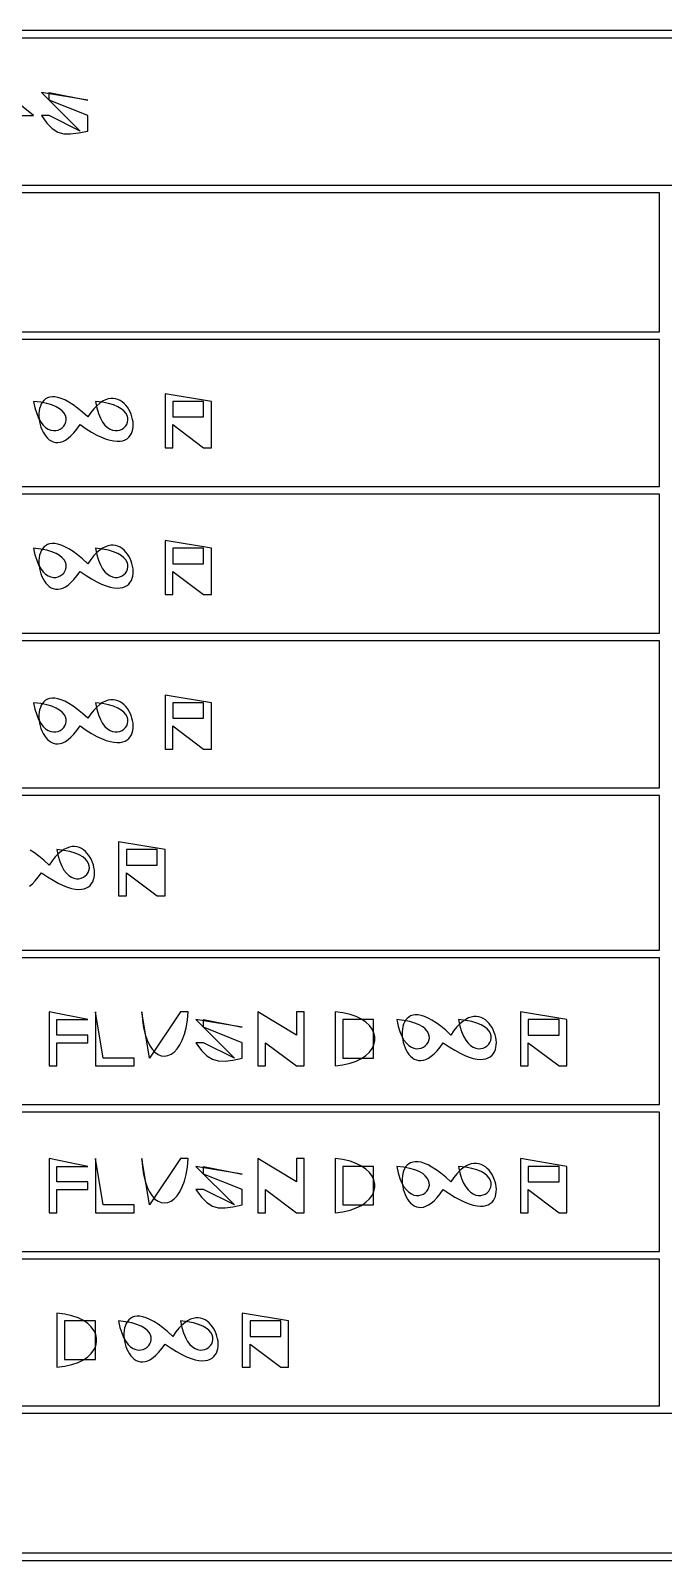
# Model space of a CAD drawing. Extents: x 0 to 2384, y 0 to 1684.
# Drawn here: x 1686.6 to 1768.5, y 1315 to 1513 of the extents above; entities that cross this region are included whole.
import ezdxf

# ---------------------------------------------------------------- set-up
doc = ezdxf.new("R2010")
doc.units = 0
doc.layers.add('C7', color=7, linetype='CONTINUOUS')

msp = doc.modelspace()

# ---------------------------------------------------------------- linework, layer by layer
at = {"layer": 'C7'}
for points in [[(1280, 1513), (1280, 1315), (1949, 1315), (1949, 1513), (1280, 1513)], [(1281, 1512), (1281, 1493), (1948, 1493), (1948, 1512), (1281, 1512)], [(1682, 1506), (1682, 1499), (1683, 1499), (1683, 1502), (1687, 1502), (1682, 1506)], [(1688, 1505), (1693, 1500), (1689, 1502), (1688, 1502), (1688.7171, 1501.0114), (1689.4118, 1500.3119), (1690.1256, 1499.8685), (1690.8999, 1499.6485), (1691.7761, 1499.619), (1692.7957, 1499.7471), (1694, 1500), (1694, 1502), (1689, 1504), (1689, 1505), (1694, 1504), (1688, 1505)], [(1551, 1492), (1551, 1474), (1768, 1474), (1768, 1492), (1551, 1492)], [(1551, 1473), (1551, 1454), (1768, 1454), (1768, 1473), (1551, 1473)], [(1693, 1462), (1693.779, 1461.4706), (1694.5048, 1461.024), (1695.1785, 1460.6557), (1695.8014, 1460.3618), (1696.3746, 1460.138), (1696.8995, 1459.9801), (1697.3772, 1459.884), (1697.809, 1459.8455), (1698.1961, 1459.8604), (1698.5399, 1459.9246), (1698.8414, 1460.0338), (1699.1019, 1460.1839), (1699.3227, 1460.3707), (1699.5051, 1460.5901), (1699.6502, 1460.8379), (1699.7592, 1461.1098), (1699.8335, 1461.4018), (1699.8742, 1461.7096), (1699.8826, 1462.0291), (1699.86, 1462.3561), (1699.8075, 1462.6865), (1699.7263, 1463.016), (1699.6179, 1463.3404), (1699.4832, 1463.6557), (1699.3237, 1463.9576), (1699.1406, 1464.242), (1698.935, 1464.5046), (1698.7082, 1464.7414), (1698.4614, 1464.9481), (1698.1959, 1465.1205), (1697.913, 1465.2546), (1697.6138, 1465.346), (1697.2996, 1465.3907), (1696.9716, 1465.3845), (1696.631, 1465.3231), (1696.2792, 1465.2025), (1695.9173, 1465.0184), (1695.5466, 1464.7667), (1695.1682, 1464.4431), (1694.7835, 1464.0436), (1694.3937, 1463.5639), (1694, 1463), (1693.3228, 1463.6104), (1692.6888, 1464.1301), (1692.097, 1464.5636), (1691.5467, 1464.9154), (1691.037, 1465.1898), (1690.5669, 1465.3915), (1690.1358, 1465.5249), (1689.7428, 1465.5945), (1689.3869, 1465.6048), (1689.0674, 1465.5602), (1688.7835, 1465.4652), (1688.5342, 1465.3243), (1688.3187, 1465.1421), (1688.1363, 1464.9229), (1687.986, 1464.6713), (1687.867, 1464.3918), (1687.7785, 1464.0887), (1687.7196, 1463.7667), (1687.6894, 1463.4302), (1687.6872, 1463.0837), (1687.7121, 1462.7317), (1687.7633, 1462.3786), (1687.8398, 1462.0289), (1687.9409, 1461.6871), (1688.0658, 1461.3578), (1688.2135, 1461.0453), (1688.3832, 1460.7542), (1688.5741, 1460.4889), (1688.7854, 1460.254), (1689.0162, 1460.0539), (1689.2656, 1459.8931), (1689.5329, 1459.776), (1689.8171, 1459.7072), (1690.1175, 1459.6912), (1690.4331, 1459.7324), (1690.7632, 1459.8354), (1691.1069, 1460.0045), (1691.4634, 1460.2443), (1691.8318, 1460.5592), (1692.2112, 1460.9539), (1692.6009, 1461.4326), (1693, 1462)], [(1704, 1466), (1704, 1459), (1705, 1459), (1705, 1462), (1709, 1459), (1710, 1459), (1710, 1465), (1704, 1466)], [(1687, 1465), (1687.174, 1464.1591), (1687.3912, 1463.4395), (1687.6447, 1462.8345), (1687.9277, 1462.3372), (1688.2335, 1461.9409), (1688.5552, 1461.6388), (1688.8862, 1461.4239), (1689.2195, 1461.2896), (1689.5485, 1461.2291), (1689.8664, 1461.2355), (1690.1664, 1461.3021), (1690.4416, 1461.422), (1690.6855, 1461.5885), (1690.891, 1461.7947), (1691.0516, 1462.0339), (1691.1603, 1462.2992), (1691.2105, 1462.5839), (1691.1954, 1462.8812), (1691.1081, 1463.1842), (1690.9419, 1463.4862), (1690.69, 1463.7803), (1690.3457, 1464.0599), (1689.9021, 1464.3179), (1689.3525, 1464.5478), (1688.6902, 1464.7426), (1687.9082, 1464.8956), (1687, 1465)], [(1695, 1465), (1695.174, 1464.1591), (1695.3912, 1463.4395), (1695.6447, 1462.8345), (1695.9277, 1462.3372), (1696.2335, 1461.9409), (1696.5552, 1461.6388), (1696.8862, 1461.4239), (1697.2195, 1461.2896), (1697.5485, 1461.2291), (1697.8664, 1461.2355), (1698.1664, 1461.3021), (1698.4416, 1461.422), (1698.6855, 1461.5885), (1698.891, 1461.7947), (1699.0516, 1462.0339), (1699.1603, 1462.2992), (1699.2105, 1462.5839), (1699.1954, 1462.8812), (1699.1081, 1463.1842), (1698.9419, 1463.4862), (1698.69, 1463.7803), (1698.3457, 1464.0599), (1697.9021, 1464.3179), (1697.3525, 1464.5478), (1696.6902, 1464.7426), (1695.9082, 1464.8956), (1695, 1465)], [(1705, 1465), (1705, 1463), (1709, 1463), (1709, 1465), (1705, 1465)], [(1551, 1453), (1551, 1435), (1768, 1435), (1768, 1453), (1551, 1453)], [(1687, 1446), (1687.174, 1445.1591), (1687.3912, 1444.4395), (1687.6447, 1443.8345), (1687.9277, 1443.3373), (1688.2335, 1442.941), (1688.5552, 1442.6388), (1688.8862, 1442.424), (1689.2195, 1442.2897), (1689.5485, 1442.2292), (1689.8664, 1442.2356), (1690.1664, 1442.3021), (1690.4416, 1442.422), (1690.6855, 1442.5885), (1690.891, 1442.7947), (1691.0516, 1443.0339), (1691.1603, 1443.2993), (1691.2105, 1443.584), (1691.1954, 1443.8812), (1691.1081, 1444.1842), (1690.9419, 1444.4862), (1690.69, 1444.7804), (1690.3457, 1445.0599), (1689.9021, 1445.3179), (1689.3525, 1445.5478), (1688.6902, 1445.7426), (1687.9082, 1445.8956), (1687, 1446)], [(1693, 1443), (1693.779, 1442.4706), (1694.5048, 1442.024), (1695.1785, 1441.6557), (1695.8014, 1441.3618), (1696.3746, 1441.138), (1696.8995, 1440.9801), (1697.3772, 1440.884), (1697.809, 1440.8455), (1698.1961, 1440.8604), (1698.5399, 1440.9246), (1698.8414, 1441.0338), (1699.1019, 1441.1839), (1699.3227, 1441.3707), (1699.5051, 1441.5901), (1699.6502, 1441.8379), (1699.7592, 1442.1098), (1699.8335, 1442.4018), (1699.8742, 1442.7096), (1699.8826, 1443.0291), (1699.86, 1443.3561), (1699.8075, 1443.6865), (1699.7263, 1444.016), (1699.6179, 1444.3404), (1699.4832, 1444.6557), (1699.3237, 1444.9576), (1699.1406, 1445.242), (1698.935, 1445.5046), (1698.7082, 1445.7414), (1698.4614, 1445.9481), (1698.1959, 1446.1205), (1697.913, 1446.2546), (1697.6138, 1446.346), (1697.2996, 1446.3907), (1696.9716, 1446.3845), (1696.631, 1446.3231), (1696.2792, 1446.2025), (1695.9173, 1446.0184), (1695.5466, 1445.7667), (1695.1682, 1445.4431), (1694.7835, 1445.0436), (1694.3937, 1444.5639), (1694, 1444), (1693.3228, 1444.6104), (1692.6888, 1445.1301), (1692.097, 1445.5636), (1691.5467, 1445.9154), (1691.037, 1446.1898), (1690.5669, 1446.3915), (1690.1358, 1446.5249), (1689.7428, 1446.5945), (1689.3869, 1446.6048), (1689.0674, 1446.5602), (1688.7835, 1446.4652), (1688.5342, 1446.3243), (1688.3187, 1446.1421), (1688.1363, 1445.9229), (1687.986, 1445.6713), (1687.867, 1445.3918), (1687.7785, 1445.0887), (1687.7196, 1444.7667), (1687.6894, 1444.4302), (1687.6872, 1444.0837), (1687.7121, 1443.7317), (1687.7633, 1443.3786), (1687.8398, 1443.0289), (1687.9409, 1442.6871), (1688.0658, 1442.3578), (1688.2135, 1442.0453), (1688.3832, 1441.7542), (1688.5741, 1441.4889), (1688.7854, 1441.254), (1689.0162, 1441.0539), (1689.2656, 1440.8931), (1689.5329, 1440.776), (1689.8171, 1440.7072), (1690.1175, 1440.6912), (1690.4331, 1440.7324), (1690.7632, 1440.8354), (1691.1069, 1441.0045), (1691.4634, 1441.2443), (1691.8318, 1441.5592), (1692.2112, 1441.9539), (1692.6009, 1442.4326), (1693, 1443)], [(1695, 1446), (1695.174, 1445.1591), (1695.3912, 1444.4395), (1695.6447, 1443.8345), (1695.9277, 1443.3373), (1696.2335, 1442.941), (1696.5552, 1442.6388), (1696.8862, 1442.424), (1697.2195, 1442.2897), (1697.5485, 1442.2292), (1697.8664, 1442.2356), (1698.1664, 1442.3021), (1698.4416, 1442.422), (1698.6855, 1442.5885), (1698.891, 1442.7947), (1699.0516, 1443.0339), (1699.1603, 1443.2993), (1699.2105, 1443.584), (1699.1954, 1443.8812), (1699.1081, 1444.1842), (1698.9419, 1444.4862), (1698.69, 1444.7804), (1698.3457, 1445.0599), (1697.9021, 1445.3179), (1697.3525, 1445.5478), (1696.6902, 1445.7426), (1695.9082, 1445.8956), (1695, 1446)], [(1704, 1447), (1704, 1440), (1705, 1440), (1705, 1443), (1709, 1440), (1710, 1440), (1710, 1446), (1704, 1447)], [(1705, 1446), (1705, 1444), (1709, 1444), (1709, 1446), (1705, 1446)], [(1551, 1434), (1551, 1415), (1768, 1415), (1768, 1434), (1551, 1434)], [(1687, 1426), (1687.174, 1425.1591), (1687.3912, 1424.4395), (1687.6447, 1423.8345), (1687.9277, 1423.3372), (1688.2335, 1422.9409), (1688.5552, 1422.6388), (1688.8862, 1422.4239), (1689.2195, 1422.2896), (1689.5485, 1422.2291), (1689.8664, 1422.2355), (1690.1664, 1422.3021), (1690.4416, 1422.422), (1690.6855, 1422.5885), (1690.891, 1422.7947), (1691.0516, 1423.0339), (1691.1603, 1423.2992), (1691.2105, 1423.5839), (1691.1954, 1423.8812), (1691.1081, 1424.1842), (1690.9419, 1424.4862), (1690.69, 1424.7803), (1690.3457, 1425.0599), (1689.9021, 1425.3179), (1689.3525, 1425.5478), (1688.6902, 1425.7426), (1687.9082, 1425.8956), (1687, 1426)], [(1693, 1423), (1693.779, 1422.4706), (1694.5048, 1422.024), (1695.1785, 1421.6557), (1695.8013, 1421.3618), (1696.3746, 1421.138), (1696.8994, 1420.9801), (1697.3771, 1420.884), (1697.8089, 1420.8455), (1698.1961, 1420.8604), (1698.5398, 1420.9246), (1698.8413, 1421.0338), (1699.1018, 1421.1839), (1699.3227, 1421.3707), (1699.505, 1421.5901), (1699.6501, 1421.8379), (1699.7591, 1422.1098), (1699.8334, 1422.4018), (1699.8741, 1422.7096), (1699.8825, 1423.0291), (1699.8599, 1423.3561), (1699.8074, 1423.6865), (1699.7263, 1424.016), (1699.6178, 1424.3404), (1699.4832, 1424.6557), (1699.3237, 1424.9576), (1699.1405, 1425.242), (1698.9349, 1425.5046), (1698.7081, 1425.7414), (1698.4614, 1425.9481), (1698.1959, 1426.1205), (1697.913, 1426.2546), (1697.6138, 1426.346), (1697.2995, 1426.3907), (1696.9716, 1426.3845), (1696.631, 1426.3231), (1696.2792, 1426.2025), (1695.9173, 1426.0184), (1695.5465, 1425.7667), (1695.1682, 1425.4431), (1694.7835, 1425.0436), (1694.3937, 1424.5639), (1694, 1424), (1693.3228, 1424.6104), (1692.6888, 1425.1301), (1692.097, 1425.5636), (1691.5467, 1425.9154), (1691.037, 1426.1898), (1690.5669, 1426.3915), (1690.1358, 1426.5249), (1689.7428, 1426.5945), (1689.3869, 1426.6048), (1689.0674, 1426.5602), (1688.7835, 1426.4652), (1688.5342, 1426.3243), (1688.3187, 1426.1421), (1688.1363, 1425.9229), (1687.986, 1425.6713), (1687.867, 1425.3918), (1687.7785, 1425.0887), (1687.7196, 1424.7667), (1687.6894, 1424.4302), (1687.6872, 1424.0837), (1687.7121, 1423.7317), (1687.7633, 1423.3786), (1687.8398, 1423.0289), (1687.9409, 1422.6871), (1688.0658, 1422.3578), (1688.2135, 1422.0453), (1688.3832, 1421.7542), (1688.5741, 1421.4889), (1688.7854, 1421.254), (1689.0162, 1421.0539), (1689.2656, 1420.8931), (1689.5329, 1420.776), (1689.8171, 1420.7072), (1690.1175, 1420.6912), (1690.4331, 1420.7324), (1690.7632, 1420.8354), (1691.1069, 1421.0045), (1691.4634, 1421.2443), (1691.8318, 1421.5592), (1692.2112, 1421.9539), (1692.6009, 1422.4326), (1693, 1423)], [(1695, 1426), (1695.174, 1425.1591), (1695.3912, 1424.4395), (1695.6447, 1423.8345), (1695.9277, 1423.3372), (1696.2335, 1422.9409), (1696.5552, 1422.6388), (1696.8862, 1422.4239), (1697.2195, 1422.2896), (1697.5485, 1422.2291), (1697.8664, 1422.2355), (1698.1664, 1422.3021), (1698.4416, 1422.422), (1698.6855, 1422.5885), (1698.891, 1422.7947), (1699.0516, 1423.0339), (1699.1603, 1423.2992), (1699.2105, 1423.5839), (1699.1954, 1423.8812), (1699.1081, 1424.1842), (1698.9419, 1424.4862), (1698.69, 1424.7803), (1698.3457, 1425.0599), (1697.9021, 1425.3179), (1697.3525, 1425.5478), (1696.6902, 1425.7426), (1695.9082, 1425.8956), (1695, 1426)], [(1704, 1427), (1704, 1420), (1705, 1420), (1705, 1423), (1709, 1420), (1710, 1420), (1710, 1426), (1704, 1427)], [(1705, 1426), (1705, 1424), (1709, 1424), (1709, 1426), (1705, 1426)], [(1551, 1414), (1551, 1394), (1768, 1394), (1768, 1414), (1551, 1414)], [(1698, 1408), (1698, 1401), (1699, 1401), (1699, 1404), (1703, 1401), (1704, 1401), (1704, 1407), (1698, 1408)], [(1688, 1404), (1688.779, 1403.4706), (1689.5048, 1403.024), (1690.1785, 1402.6557), (1690.8013, 1402.3618), (1691.3745, 1402.138), (1691.8994, 1401.9801), (1692.3771, 1401.884), (1692.8089, 1401.8455), (1693.196, 1401.8604), (1693.5398, 1401.9246), (1693.8413, 1402.0338), (1694.1018, 1402.1839), (1694.3226, 1402.3707), (1694.5049, 1402.5901), (1694.65, 1402.8378), (1694.7591, 1403.1098), (1694.8333, 1403.4018), (1694.8741, 1403.7096), (1694.8825, 1404.0291), (1694.8598, 1404.3561), (1694.8073, 1404.6864), (1694.7262, 1405.0159), (1694.6177, 1405.3404), (1694.4831, 1405.6557), (1694.3236, 1405.9576), (1694.1404, 1406.2419), (1693.9348, 1406.5046), (1693.708, 1406.7413), (1693.4613, 1406.948), (1693.1958, 1407.1205), (1692.9129, 1407.2545), (1692.6137, 1407.346), (1692.2995, 1407.3907), (1691.9715, 1407.3844), (1691.631, 1407.3231), (1691.2791, 1407.2024), (1690.9172, 1407.0184), (1690.5465, 1406.7666), (1690.1682, 1406.4431), (1689.7835, 1406.0436), (1689.3937, 1405.5639), (1689, 1405), (1688.3228, 1405.6104), (1687.6888, 1406.1301), (1687.097, 1406.5636), (1686.5467, 1406.9154)], [(1690, 1407), (1690.174, 1406.1591), (1690.3912, 1405.4395), (1690.6447, 1404.8345), (1690.9277, 1404.3372), (1691.2335, 1403.9409), (1691.5552, 1403.6388), (1691.8861, 1403.4239), (1692.2195, 1403.2896), (1692.5485, 1403.2291), (1692.8664, 1403.2355), (1693.1663, 1403.3021), (1693.4416, 1403.422), (1693.6854, 1403.5885), (1693.891, 1403.7947), (1694.0515, 1404.0339), (1694.1603, 1404.2992), (1694.2104, 1404.5839), (1694.1953, 1404.8812), (1694.108, 1405.1842), (1693.9418, 1405.4862), (1693.6899, 1405.7803), (1693.3456, 1406.0599), (1692.9021, 1406.3179), (1692.3525, 1406.5478), (1691.6901, 1406.7426), (1690.9082, 1406.8956), (1690, 1407)], [(1699, 1407), (1699, 1405), (1703, 1405), (1703, 1407), (1699, 1407)], [(1686.4634, 1402.2443), (1686.8318, 1402.5592), (1687.2112, 1402.9539), (1687.6009, 1403.4326), (1688, 1404)], [(1551, 1393), (1551, 1374), (1768, 1374), (1768, 1393), (1551, 1393)], [(1689, 1386), (1689, 1379), (1690, 1379), (1690, 1382), (1694, 1382), (1694, 1383), (1690, 1383), (1690, 1385), (1694, 1385), (1689, 1386)], [(1695, 1386), (1695, 1379), (1700, 1379), (1700, 1380), (1696, 1380), (1695, 1386)], [(1701, 1386), (1701.0746, 1384.9054), (1701.2179, 1383.9272), (1701.4224, 1383.0652), (1701.6805, 1382.3193), (1701.9847, 1381.6891), (1702.3277, 1381.1745), (1702.7019, 1380.7754), (1703.0997, 1380.4915), (1703.5139, 1380.3226), (1703.9367, 1380.2685), (1704.3609, 1380.329), (1704.7788, 1380.504), (1705.183, 1380.7932), (1705.566, 1381.1965), (1705.9203, 1381.7136), (1706.2385, 1382.3444), (1706.5131, 1383.0886), (1706.7365, 1383.946), (1706.9013, 1384.9166), (1707, 1386), (1706, 1386), (1702, 1380), (1701, 1386)], [(1716, 1386), (1716, 1379), (1717, 1379), (1717, 1382), (1721, 1379), (1722, 1379), (1722, 1386), (1721, 1386), (1721, 1383), (1716, 1386)], [(1726, 1386), (1726, 1379), (1727.0304, 1379.1279), (1727.9463, 1379.336), (1728.7477, 1379.6148), (1729.4347, 1379.955), (1730.0071, 1380.3469), (1730.4651, 1380.7814), (1730.8086, 1381.2488), (1731.0376, 1381.7398), (1731.1521, 1382.245), (1731.1521, 1382.7548), (1731.0376, 1383.26), (1730.8086, 1383.751), (1730.4652, 1384.2185), (1730.0072, 1384.6529), (1729.4348, 1385.0449), (1728.7478, 1385.385), (1727.9464, 1385.6639), (1727.0304, 1385.872), (1726, 1386)], [(1750, 1386), (1750, 1379), (1751, 1379), (1751, 1382), (1755, 1379), (1756, 1379), (1756, 1385), (1750, 1386)], [(1708, 1385), (1713, 1380), (1709, 1382), (1708, 1382), (1708.7171, 1381.0114), (1709.4118, 1380.3119), (1710.1256, 1379.8686), (1710.8999, 1379.6486), (1711.7761, 1379.619), (1712.7957, 1379.7471), (1714, 1380), (1714, 1382), (1709, 1384), (1709, 1385), (1714, 1384), (1708, 1385)], [(1727, 1385), (1727, 1380), (1731, 1380), (1731, 1385), (1727, 1385)], [(1734, 1385), (1734.174, 1384.1591), (1734.3912, 1383.4395), (1734.6447, 1382.8345), (1734.9277, 1382.3372), (1735.2335, 1381.9409), (1735.5552, 1381.6388), (1735.8861, 1381.4239), (1736.2195, 1381.2896), (1736.5485, 1381.2291), (1736.8664, 1381.2355), (1737.1663, 1381.3021), (1737.4416, 1381.422), (1737.6854, 1381.5885), (1737.891, 1381.7947), (1738.0515, 1382.0339), (1738.1603, 1382.2992), (1738.2104, 1382.5839), (1738.1953, 1382.8812), (1738.108, 1383.1842), (1737.9418, 1383.4862), (1737.6899, 1383.7803), (1737.3456, 1384.0599), (1736.9021, 1384.3179), (1736.3525, 1384.5478), (1735.6901, 1384.7426), (1734.9082, 1384.8956), (1734, 1385)], [(1740, 1382), (1740.779, 1381.4706), (1741.5048, 1381.024), (1742.1785, 1380.6557), (1742.8013, 1380.3618), (1743.3745, 1380.138), (1743.8994, 1379.9801), (1744.3771, 1379.884), (1744.8089, 1379.8455), (1745.196, 1379.8604), (1745.5398, 1379.9246), (1745.8413, 1380.0338), (1746.1018, 1380.1839), (1746.3226, 1380.3707), (1746.5049, 1380.5901), (1746.65, 1380.8378), (1746.7591, 1381.1098), (1746.8333, 1381.4018), (1746.8741, 1381.7096), (1746.8825, 1382.0291), (1746.8598, 1382.3561), (1746.8073, 1382.6864), (1746.7262, 1383.0159), (1746.6177, 1383.3404), (1746.4831, 1383.6557), (1746.3236, 1383.9576), (1746.1404, 1384.2419), (1745.9348, 1384.5046), (1745.708, 1384.7413), (1745.4613, 1384.948), (1745.1958, 1385.1205), (1744.9129, 1385.2545), (1744.6137, 1385.346), (1744.2995, 1385.3907), (1743.9715, 1385.3844), (1743.631, 1385.3231), (1743.2791, 1385.2024), (1742.9172, 1385.0184), (1742.5465, 1384.7666), (1742.1682, 1384.4431), (1741.7835, 1384.0436), (1741.3937, 1383.5639), (1741, 1383), (1740.3228, 1383.6104), (1739.6888, 1384.1301), (1739.097, 1384.5636), (1738.5467, 1384.9154), (1738.037, 1385.1899), (1737.5669, 1385.3916), (1737.1358, 1385.525), (1736.7428, 1385.5946), (1736.3869, 1385.6048), (1736.0674, 1385.5602), (1735.7835, 1385.4653), (1735.5342, 1385.3244), (1735.3187, 1385.1422), (1735.1363, 1384.923), (1734.986, 1384.6714), (1734.867, 1384.3918), (1734.7785, 1384.0888), (1734.7196, 1383.7668), (1734.6894, 1383.4303), (1734.6872, 1383.0838), (1734.7121, 1382.7317), (1734.7633, 1382.3786), (1734.8398, 1382.029), (1734.9409, 1381.6872), (1735.0658, 1381.3578), (1735.2135, 1381.0453), (1735.3832, 1380.7542), (1735.5741, 1380.489), (1735.7854, 1380.254), (1736.0162, 1380.0539), (1736.2656, 1379.8931), (1736.5329, 1379.776), (1736.8171, 1379.7073), (1737.1175, 1379.6912), (1737.4331, 1379.7324), (1737.7632, 1379.8354), (1738.1069, 1380.0045), (1738.4634, 1380.2443), (1738.8318, 1380.5592), (1739.2112, 1380.9539), (1739.6009, 1381.4326), (1740, 1382)], [(1742, 1385), (1742.174, 1384.1591), (1742.3912, 1383.4395), (1742.6447, 1382.8345), (1742.9277, 1382.3372), (1743.2335, 1381.9409), (1743.5552, 1381.6388), (1743.8862, 1381.4239), (1744.2195, 1381.2896), (1744.5485, 1381.2291), (1744.8664, 1381.2355), (1745.1664, 1381.3021), (1745.4416, 1381.422), (1745.6855, 1381.5885), (1745.891, 1381.7947), (1746.0516, 1382.0339), (1746.1603, 1382.2992), (1746.2105, 1382.5839), (1746.1954, 1382.8812), (1746.1081, 1383.1842), (1745.9419, 1383.4862), (1745.69, 1383.7803), (1745.3457, 1384.0599), (1744.9021, 1384.3179), (1744.3525, 1384.5478), (1743.6902, 1384.7426), (1742.9082, 1384.8956), (1742, 1385)], [(1751, 1385), (1751, 1383), (1755, 1383), (1755, 1385), (1751, 1385)], [(1551, 1373), (1551, 1355), (1768, 1355), (1768, 1373), (1551, 1373)], [(1689, 1367), (1689, 1360), (1690, 1360), (1690, 1363), (1694, 1363), (1694, 1364), (1690, 1364), (1690, 1366), (1694, 1366), (1689, 1367)], [(1695, 1367), (1695, 1360), (1700, 1360), (1700, 1361), (1696, 1361), (1695, 1367)], [(1701, 1367), (1701.0746, 1365.9054), (1701.2179, 1364.9272), (1701.4224, 1364.0653), (1701.6805, 1363.3193), (1701.9847, 1362.6891), (1702.3277, 1362.1746), (1702.7019, 1361.7754), (1703.0997, 1361.4915), (1703.5139, 1361.3226), (1703.9367, 1361.2685), (1704.3609, 1361.3291), (1704.7788, 1361.504), (1705.183, 1361.7933), (1705.566, 1362.1965), (1705.9203, 1362.7136), (1706.2385, 1363.3444), (1706.5131, 1364.0886), (1706.7365, 1364.946), (1706.9013, 1365.9166), (1707, 1367), (1706, 1367), (1702, 1361), (1701, 1367)], [(1716, 1367), (1716, 1360), (1717, 1360), (1717, 1363), (1721, 1360), (1722, 1360), (1722, 1367), (1721, 1367), (1721, 1364), (1716, 1367)], [(1726, 1367), (1726, 1360), (1727.0304, 1360.1279), (1727.9463, 1360.336), (1728.7477, 1360.6148), (1729.4347, 1360.955), (1730.0071, 1361.3469), (1730.4651, 1361.7814), (1730.8086, 1362.2488), (1731.0376, 1362.7398), (1731.1521, 1363.245), (1731.1521, 1363.7548), (1731.0376, 1364.26), (1730.8086, 1364.751), (1730.4652, 1365.2185), (1730.0072, 1365.6529), (1729.4348, 1366.0449), (1728.7478, 1366.385), (1727.9464, 1366.6639), (1727.0304, 1366.872), (1726, 1367)], [(1740, 1363), (1740.779, 1362.4706), (1741.5048, 1362.024), (1742.1785, 1361.6557), (1742.8013, 1361.3618), (1743.3745, 1361.138), (1743.8994, 1360.9801), (1744.3771, 1360.884), (1744.8089, 1360.8455), (1745.196, 1360.8604), (1745.5398, 1360.9246), (1745.8413, 1361.0338), (1746.1018, 1361.1839), (1746.3226, 1361.3707), (1746.5049, 1361.5901), (1746.65, 1361.8378), (1746.7591, 1362.1098), (1746.8333, 1362.4018), (1746.8741, 1362.7096), (1746.8825, 1363.0291), (1746.8598, 1363.3561), (1746.8073, 1363.6864), (1746.7262, 1364.0159), (1746.6177, 1364.3404), (1746.4831, 1364.6557), (1746.3236, 1364.9576), (1746.1404, 1365.2419), (1745.9348, 1365.5046), (1745.708, 1365.7413), (1745.4613, 1365.948), (1745.1958, 1366.1205), (1744.9129, 1366.2545), (1744.6137, 1366.346), (1744.2995, 1366.3907), (1743.9715, 1366.3844), (1743.631, 1366.3231), (1743.2791, 1366.2024), (1742.9172, 1366.0184), (1742.5465, 1365.7666), (1742.1682, 1365.4431), (1741.7835, 1365.0436), (1741.3937, 1364.5639), (1741, 1364), (1740.3228, 1364.6104), (1739.6888, 1365.1301), (1739.097, 1365.5636), (1738.5467, 1365.9154), (1738.037, 1366.1899), (1737.5669, 1366.3916), (1737.1358, 1366.525), (1736.7428, 1366.5946), (1736.3869, 1366.6048), (1736.0674, 1366.5602), (1735.7835, 1366.4653), (1735.5342, 1366.3244), (1735.3187, 1366.1422), (1735.1363, 1365.923), (1734.986, 1365.6714), (1734.867, 1365.3918), (1734.7785, 1365.0888), (1734.7196, 1364.7668), (1734.6894, 1364.4303), (1734.6872, 1364.0838), (1734.7121, 1363.7317), (1734.7633, 1363.3786), (1734.8398, 1363.029), (1734.9409, 1362.6872), (1735.0658, 1362.3578), (1735.2135, 1362.0453), (1735.3832, 1361.7542), (1735.5741, 1361.489), (1735.7854, 1361.254), (1736.0162, 1361.0539), (1736.2656, 1360.8931), (1736.5329, 1360.776), (1736.8171, 1360.7073), (1737.1175, 1360.6912), (1737.4331, 1360.7324), (1737.7632, 1360.8354), (1738.1069, 1361.0045), (1738.4634, 1361.2443), (1738.8318, 1361.5592), (1739.2112, 1361.9539), (1739.6009, 1362.4326), (1740, 1363)], [(1750, 1367), (1750, 1360), (1751, 1360), (1751, 1363), (1755, 1360), (1756, 1360), (1756, 1366), (1750, 1367)], [(1708, 1366), (1713, 1361), (1709, 1363), (1708, 1363), (1708.7171, 1362.0114), (1709.4118, 1361.3119), (1710.1256, 1360.8686), (1710.8999, 1360.6486), (1711.7761, 1360.619), (1712.7957, 1360.7471), (1714, 1361), (1714, 1363), (1709, 1365), (1709, 1366), (1714, 1365), (1708, 1366)], [(1727, 1366), (1727, 1361), (1731, 1361), (1731, 1366), (1727, 1366)], [(1734, 1366), (1734.174, 1365.1591), (1734.3912, 1364.4395), (1734.6447, 1363.8345), (1734.9277, 1363.3373), (1735.2335, 1362.941), (1735.5552, 1362.6388), (1735.8862, 1362.424), (1736.2195, 1362.2897), (1736.5485, 1362.2292), (1736.8664, 1362.2356), (1737.1664, 1362.3021), (1737.4416, 1362.422), (1737.6855, 1362.5885), (1737.891, 1362.7947), (1738.0516, 1363.0339), (1738.1603, 1363.2993), (1738.2105, 1363.584), (1738.1954, 1363.8812), (1738.1081, 1364.1842), (1737.9419, 1364.4862), (1737.69, 1364.7804), (1737.3457, 1365.0599), (1736.9021, 1365.3179), (1736.3525, 1365.5478), (1735.6902, 1365.7426), (1734.9082, 1365.8956), (1734, 1366)], [(1742, 1366), (1742.174, 1365.1591), (1742.3912, 1364.4395), (1742.6447, 1363.8345), (1742.9277, 1363.3373), (1743.2335, 1362.941), (1743.5552, 1362.6388), (1743.8862, 1362.424), (1744.2195, 1362.2897), (1744.5485, 1362.2292), (1744.8664, 1362.2356), (1745.1664, 1362.3021), (1745.4416, 1362.422), (1745.6855, 1362.5885), (1745.891, 1362.7947), (1746.0516, 1363.0339), (1746.1603, 1363.2993), (1746.2105, 1363.584), (1746.1954, 1363.8812), (1746.1081, 1364.1842), (1745.9419, 1364.4862), (1745.69, 1364.7804), (1745.3457, 1365.0599), (1744.9021, 1365.3179), (1744.3525, 1365.5478), (1743.6902, 1365.7426), (1742.9082, 1365.8956), (1742, 1366)], [(1751, 1366), (1751, 1364), (1755, 1364), (1755, 1366), (1751, 1366)], [(1551, 1354), (1551, 1335), (1768, 1335), (1768, 1354), (1551, 1354)], [(1690, 1347), (1690, 1340), (1691.0304, 1340.1279), (1691.9463, 1340.336), (1692.7478, 1340.6148), (1693.4347, 1340.955), (1694.0072, 1341.3469), (1694.4651, 1341.7814), (1694.8086, 1342.2488), (1695.0376, 1342.7398), (1695.1521, 1343.245), (1695.1521, 1343.7548), (1695.0376, 1344.26), (1694.8086, 1344.751), (1694.4651, 1345.2185), (1694.0072, 1345.6529), (1693.4347, 1346.0449), (1692.7478, 1346.385), (1691.9463, 1346.6639), (1691.0304, 1346.872), (1690, 1347)], [(1704, 1343), (1704.779, 1342.4706), (1705.5048, 1342.024), (1706.1785, 1341.6557), (1706.8014, 1341.3618), (1707.3746, 1341.138), (1707.8995, 1340.9801), (1708.3772, 1340.884), (1708.809, 1340.8455), (1709.1961, 1340.8604), (1709.5398, 1340.9246), (1709.8413, 1341.0338), (1710.1019, 1341.1839), (1710.3227, 1341.3707), (1710.505, 1341.5901), (1710.6501, 1341.8378), (1710.7592, 1342.1098), (1710.8334, 1342.4018), (1710.8741, 1342.7096), (1710.8826, 1343.0291), (1710.8599, 1343.3561), (1710.8074, 1343.6864), (1710.7263, 1344.0159), (1710.6178, 1344.3404), (1710.4832, 1344.6557), (1710.3236, 1344.9576), (1710.1405, 1345.2419), (1709.9349, 1345.5046), (1709.7081, 1345.7413), (1709.4613, 1345.948), (1709.1959, 1346.1205), (1708.9129, 1346.2545), (1708.6137, 1346.346), (1708.2995, 1346.3907), (1707.9715, 1346.3844), (1707.631, 1346.3231), (1707.2791, 1346.2024), (1706.9172, 1346.0184), (1706.5465, 1345.7666), (1706.1682, 1345.4431), (1705.7835, 1345.0436), (1705.3937, 1344.5639), (1705, 1344), (1704.3228, 1344.6104), (1703.6888, 1345.1301), (1703.097, 1345.5636), (1702.5467, 1345.9154), (1702.037, 1346.1899), (1701.5669, 1346.3916), (1701.1358, 1346.525), (1700.7428, 1346.5946), (1700.3869, 1346.6048), (1700.0674, 1346.5602), (1699.7835, 1346.4653), (1699.5342, 1346.3244), (1699.3187, 1346.1422), (1699.1363, 1345.923), (1698.986, 1345.6714), (1698.867, 1345.3918), (1698.7785, 1345.0888), (1698.7196, 1344.7668), (1698.6894, 1344.4303), (1698.6872, 1344.0838), (1698.7121, 1343.7317), (1698.7633, 1343.3786), (1698.8398, 1343.029), (1698.9409, 1342.6872), (1699.0658, 1342.3578), (1699.2135, 1342.0453), (1699.3832, 1341.7542), (1699.5741, 1341.489), (1699.7854, 1341.254), (1700.0162, 1341.0539), (1700.2656, 1340.8931), (1700.5329, 1340.776), (1700.8171, 1340.7073), (1701.1175, 1340.6912), (1701.4331, 1340.7324), (1701.7632, 1340.8354), (1702.1069, 1341.0045), (1702.4634, 1341.2443), (1702.8318, 1341.5592), (1703.2112, 1341.9539), (1703.6009, 1342.4326), (1704, 1343)], [(1714, 1347), (1714, 1340), (1715, 1340), (1715, 1343), (1719, 1340), (1720, 1340), (1720, 1346), (1714, 1347)], [(1691, 1346), (1691, 1341), (1695, 1341), (1695, 1346), (1691, 1346)], [(1698, 1346), (1698.174, 1345.1591), (1698.3912, 1344.4395), (1698.6447, 1343.8345), (1698.9277, 1343.3373), (1699.2335, 1342.941), (1699.5552, 1342.6388), (1699.8861, 1342.424), (1700.2195, 1342.2897), (1700.5485, 1342.2292), (1700.8664, 1342.2356), (1701.1663, 1342.3021), (1701.4416, 1342.422), (1701.6854, 1342.5885), (1701.891, 1342.7947), (1702.0515, 1343.0339), (1702.1603, 1343.2993), (1702.2104, 1343.584), (1702.1953, 1343.8812), (1702.108, 1344.1842), (1701.9418, 1344.4862), (1701.6899, 1344.7804), (1701.3456, 1345.0599), (1700.9021, 1345.3179), (1700.3525, 1345.5478), (1699.6901, 1345.7426), (1698.9082, 1345.8956), (1698, 1346)], [(1706, 1346), (1706.174, 1345.1591), (1706.3912, 1344.4395), (1706.6447, 1343.8345), (1706.9277, 1343.3373), (1707.2335, 1342.941), (1707.5552, 1342.6388), (1707.8862, 1342.424), (1708.2195, 1342.2897), (1708.5485, 1342.2292), (1708.8664, 1342.2356), (1709.1664, 1342.3021), (1709.4416, 1342.422), (1709.6855, 1342.5885), (1709.891, 1342.7947), (1710.0516, 1343.0339), (1710.1603, 1343.2993), (1710.2105, 1343.584), (1710.1954, 1343.8812), (1710.1081, 1344.1842), (1709.9419, 1344.4862), (1709.69, 1344.7804), (1709.3457, 1345.0599), (1708.9021, 1345.3179), (1708.3525, 1345.5478), (1707.6902, 1345.7426), (1706.9082, 1345.8956), (1706, 1346)], [(1715, 1346), (1715, 1344), (1719, 1344), (1719, 1346), (1715, 1346)], [(1281, 1334), (1281, 1316), (1948, 1316), (1948, 1334), (1281, 1334)]]:
    msp.add_lwpolyline(points, dxfattribs=at)

doc.saveas('drawing.dxf')
